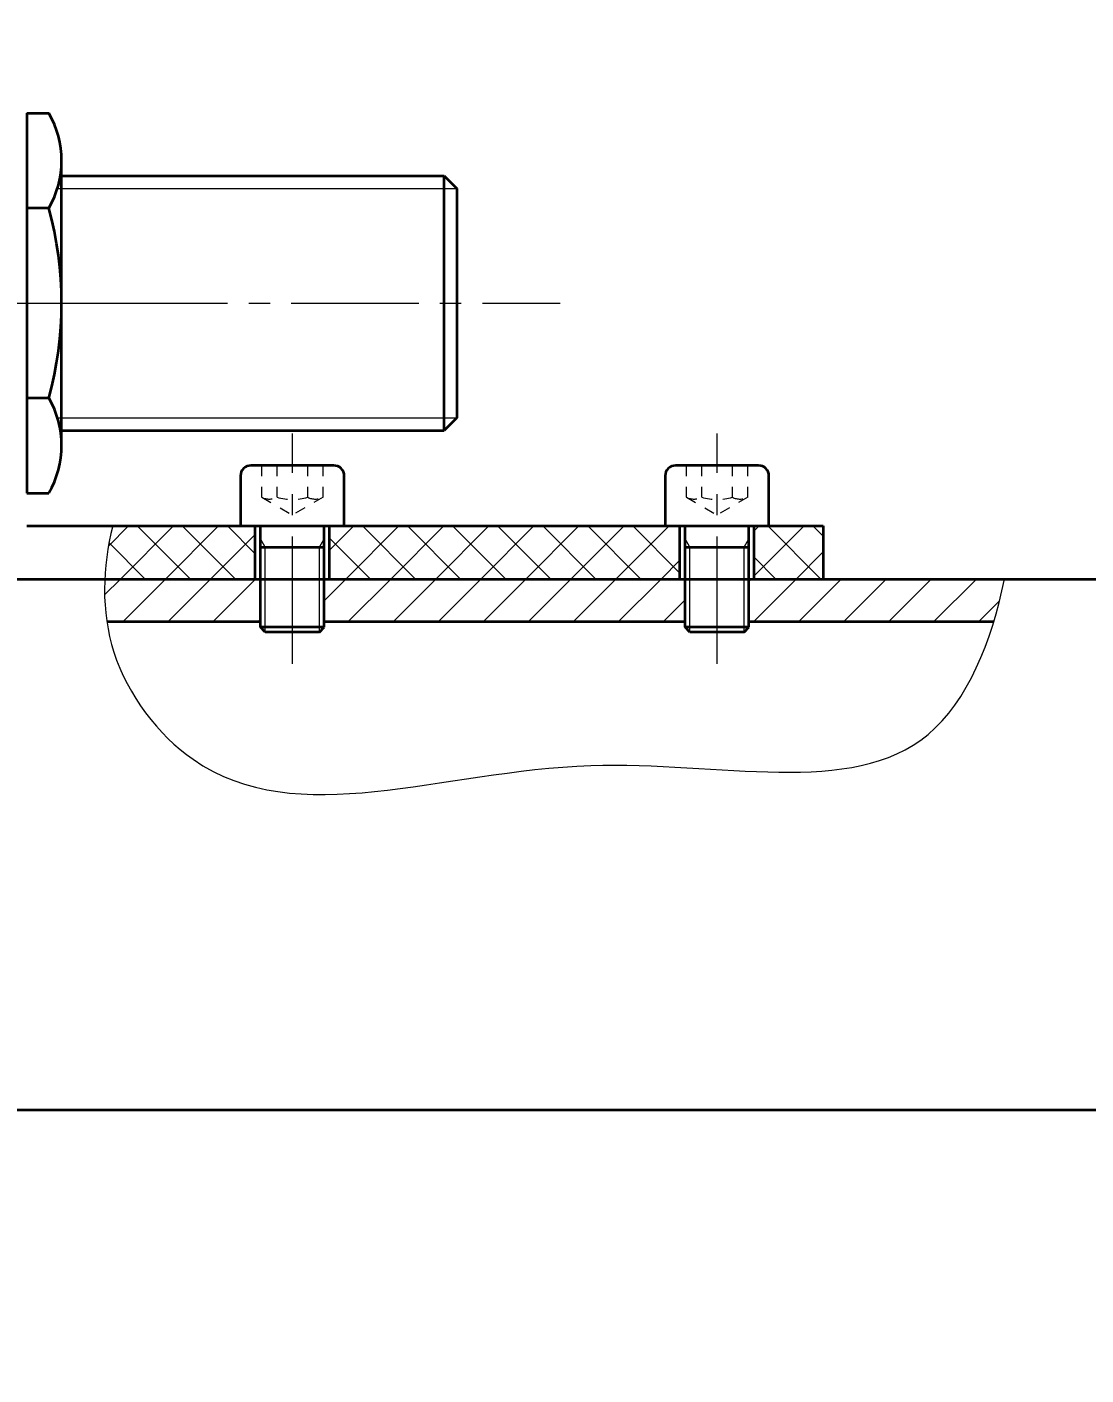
# Model space of a CAD drawing. Header units: millimetres. Extents: x -17820 to 17820, y -12600 to 12600.
# Drawn here: x -2071.9 to -1972.1, y 5782.9 to 5909.9 of the extents above; entities that cross this region are included whole.
import ezdxf

# ---------------------------------------------------------------- set-up
doc = ezdxf.new("R2010")
doc.units = ezdxf.units.MM
doc.linetypes.add('点画线', pattern=[18, 12, -2, 2, -2])
doc.linetypes.add('虚线', pattern=[2, 1, -1])
doc.layers.get('0').update_dxf_attribs({"lineweight": 35})
for name, color, linetype, lineweight in [('EB0_1_1_1_1_1_1_1_1_1_1_1_1_1_1_1_1_1_1_1_1_1', 7, 'Continuous', 35), ('EB0_1_1_1_1_1_1_1_1_1_1_1_1_1_1_1_1_1_1_1_1_1_1_1_1_1_1_1_1_1_1_1_1', 7, 'Continuous', 35), ('中心线层', 1, '点画线', 18), ('剖面线层', 4, 'Continuous', 18), ('尺寸线层', 3, 'Continuous', 18), ('细实线层', 2, 'Continuous', 18), ('虚线层', 6, '虚线', 18)]:
    doc.layers.add(name, color=color, linetype=linetype, lineweight=lineweight)
doc.styles.add('机械', font='isocp', dxfattribs={"width": 0.667, "bigfont": 'gbcbig.shx'})
doc.dimstyles.new('标准', dxfattribs={"dimscale": 60, "dimtxt": 4, "dimasz": 3, "dimexe": 1, "dimexo": 0, "dimgap": 0.76128, "dimtad": 1, "dimdec": 1, "dimdsep": 46, "dimtxsty": '机械', "dimblk": '_CAXARROW', "dimcen": 0, "dimdle": 4, "dimclrt": 2, "dimaunit": 1, "dimazin": 2, "dimtfac": 0.707107, "dimtdec": 3, "dimtmove": 0, "dimatfit": 3, "dimfxl": 0, "dimfrac": 2, "dimtolj": 1, "dimlwd": 18, "dimarcsym": 0})
pattern_1 = [(45, (0, 0), (-2.1213203, 2.1213203), [])]
pattern_2 = [(135, (0, 0), (-2.1213203, -2.1213203), [])]

# ---------------------------------------------------------------- blocks, each defined once
blk = doc.blocks.new('*X50')
at = {"layer": 'EB0_1_1_1_1_1_1_1_1_1_1_1_1_1_1_1_1_1_1_1_1_1_1_1_1_1_1_1_1_1_1_1_1'}
for p, q in [((0, 17.9), (2.06, 17.9)), ((0, 17.9), (0, -17.9)), ((3.26, -13.42), (3.26, 13.42)), ((2.06, 8.95), (0, 8.95)), ((2.06, -8.95), (0, -8.95)), ((0, -17.9), (2.06, -17.9))]:
    blk.add_line(p, q, dxfattribs=at)
for centre, radius, start, end in [((-5.69, 13.42), 8.95, 330, 30), ((-30.74, 0), 34, 344.7385, 15.2615), ((-5.69, -13.42), 8.95, 330, 30)]:
    blk.add_arc(centre, radius, start, end, dxfattribs=at)
at = {"layer": '中心线层', "linetype": '点画线', "lineweight": 18}
blk.add_line((-3, 0), (6.26, 0), dxfattribs=at)
blk = doc.blocks.new('*X51')
at = {"layer": 'EB0_1_1_1_1_1_1_1_1_1_1_1_1_1_1_1_1_1_1_1_1_1_1_1_1_1_1_1_1_1_1_1_1'}
for p, q in [((3.91, 5.7), (-3.91, 5.7)), ((-4.89, 4.72), (-4.89, 0)), ((4.89, 0), (4.89, 4.72)), ((-4.89, 0), (4.89, 0)), ((-3, -9.55), (-3, 0)), ((3, -9.55), (3, 0)), ((-3, -2), (3, -2)), ((3, -9.55), (-3, -9.55)), ((-2.55, -10), (-3, -9.55)), ((2.55, -10), (-2.55, -10)), ((2.55, -10), (3, -9.55))]:
    blk.add_line(p, q, dxfattribs=at)
for centre, start, end in [((-3.91, 4.72), 90, 180), ((3.91, 4.72), 0, 90)]:
    blk.add_arc(centre, 0.978, start, end, dxfattribs=at)
at = {"layer": '中心线层'}
blk.add_line((0, -13), (0, 8.7), dxfattribs=at)
at = {"layer": '细实线层'}
for p, q in [((-2.55, -2), (-3, -1.22)), ((2.55, -2), (3, -1.22)), ((-2.55, -10), (-2.55, -2)), ((2.55, -10), (2.55, -2))]:
    blk.add_line(p, q, dxfattribs=at)
at = {"layer": '虚线层'}
for p, q in [((-2.89, 2.7), (-2.89, 5.7)), ((-1.44, 2.7), (-1.44, 5.7)), ((1.44, 2.7), (1.44, 5.7)), ((2.89, 2.7), (2.89, 5.7)), ((-2.89, 2.7), (0, 1.03)), ((2.89, 2.7), (0, 1.03))]:
    blk.add_line(p, q, dxfattribs=at)
for centre, radius, start, end in [((-2.17, 4.14), 1.61, 243.4349, 296.5651), ((0, 8.18), 5.67, 255.2529, 284.7471), ((2.17, 4.14), 1.61, 243.4349, 296.5651)]:
    blk.add_arc(centre, radius, start, end, dxfattribs=at)
blk = doc.blocks.new('*X52')
at = {"layer": 'EB0_1_1_1_1_1_1_1_1_1_1_1_1_1_1_1_1_1_1_1_1_1_1_1_1_1_1_1_1_1_1_1_1'}
for p, q in [((3.91, 5.7), (-3.91, 5.7)), ((-4.89, 4.72), (-4.89, 0)), ((4.89, 0), (4.89, 4.72)), ((-4.89, 0), (4.89, 0)), ((-3, -9.55), (-3, 0)), ((3, -9.55), (3, 0)), ((-3, -2), (3, -2)), ((3, -9.55), (-3, -9.55)), ((-2.55, -10), (-3, -9.55)), ((2.55, -10), (-2.55, -10)), ((2.55, -10), (3, -9.55))]:
    blk.add_line(p, q, dxfattribs=at)
for centre, start, end in [((-3.91, 4.72), 90, 180), ((3.91, 4.72), 0, 90)]:
    blk.add_arc(centre, 0.978, start, end, dxfattribs=at)
at = {"layer": '中心线层'}
blk.add_line((0, -13), (0, 8.7), dxfattribs=at)
at = {"layer": '细实线层'}
for p, q in [((-2.55, -2), (-3, -1.22)), ((2.55, -2), (3, -1.22)), ((-2.55, -10), (-2.55, -2)), ((2.55, -10), (2.55, -2))]:
    blk.add_line(p, q, dxfattribs=at)
at = {"layer": '虚线层'}
for p, q in [((-2.89, 2.7), (-2.89, 5.7)), ((-1.44, 2.7), (-1.44, 5.7)), ((1.44, 2.7), (1.44, 5.7)), ((2.89, 2.7), (2.89, 5.7)), ((-2.89, 2.7), (0, 1.03)), ((2.89, 2.7), (0, 1.03))]:
    blk.add_line(p, q, dxfattribs=at)
for centre, radius, start, end in [((-2.17, 4.14), 1.61, 243.4349, 296.5651), ((0, 8.18), 5.67, 255.2529, 284.7471), ((2.17, 4.14), 1.61, 243.4349, 296.5651)]:
    blk.add_arc(centre, radius, start, end, dxfattribs=at)
blk = doc.blocks.new('*X112')
at = {"layer": 'EB0_1_1_1_1_1_1_1_1_1_1_1_1_1_1_1_1_1_1_1_1_1'}
for p, q in [((0, 17.9), (2.06, 17.9)), ((0, 17.9), (0, -17.9)), ((3.26, -13.42), (3.26, 13.42)), ((2.06, 8.95), (0, 8.95)), ((2.06, -8.95), (0, -8.95)), ((0, -17.9), (2.06, -17.9))]:
    blk.add_line(p, q, dxfattribs=at)
for centre, radius, start, end in [((-5.69, 13.42), 8.95, 330, 30), ((-30.74, 0), 34, 344.7385, 15.2615), ((-5.69, -13.42), 8.95, 330, 30)]:
    blk.add_arc(centre, radius, start, end, dxfattribs=at)
at = {"layer": '中心线层', "linetype": '点画线', "lineweight": 18}
blk.add_line((-3, 0), (6.26, 0), dxfattribs=at)
blk = doc.blocks.new('*X113')
at = {"layer": 'EB0_1_1_1_1_1_1_1_1_1_1_1_1_1_1_1_1_1_1_1_1_1'}
for p, q in [((3.91, 5.7), (-3.91, 5.7)), ((-4.89, 4.72), (-4.89, 0)), ((4.89, 0), (4.89, 4.72)), ((-4.89, 0), (4.89, 0)), ((-3, -9.55), (-3, 0)), ((3, -9.55), (3, 0)), ((-3, -2), (3, -2)), ((3, -9.55), (-3, -9.55)), ((-2.55, -10), (-3, -9.55)), ((2.55, -10), (-2.55, -10)), ((2.55, -10), (3, -9.55))]:
    blk.add_line(p, q, dxfattribs=at)
for centre, start, end in [((-3.91, 4.72), 90, 180), ((3.91, 4.72), 0, 90)]:
    blk.add_arc(centre, 0.978, start, end, dxfattribs=at)
at = {"layer": '中心线层'}
blk.add_line((0, -13), (0, 8.7), dxfattribs=at)
at = {"layer": '细实线层'}
for p, q in [((-2.55, -2), (-3, -1.22)), ((2.55, -2), (3, -1.22)), ((-2.55, -10), (-2.55, -2)), ((2.55, -10), (2.55, -2))]:
    blk.add_line(p, q, dxfattribs=at)
at = {"layer": '虚线层'}
for p, q in [((-2.89, 2.7), (-2.89, 5.7)), ((-1.44, 2.7), (-1.44, 5.7)), ((1.44, 2.7), (1.44, 5.7)), ((2.89, 2.7), (2.89, 5.7)), ((-2.89, 2.7), (0, 1.03)), ((2.89, 2.7), (0, 1.03))]:
    blk.add_line(p, q, dxfattribs=at)
for centre, radius, start, end in [((-2.17, 4.14), 1.61, 243.4349, 296.5651), ((0, 8.18), 5.67, 255.2529, 284.7471), ((2.17, 4.14), 1.61, 243.4349, 296.5651)]:
    blk.add_arc(centre, radius, start, end, dxfattribs=at)
blk = doc.blocks.new('*X114')
at = {"layer": 'EB0_1_1_1_1_1_1_1_1_1_1_1_1_1_1_1_1_1_1_1_1_1'}
for p, q in [((3.91, 5.7), (-3.91, 5.7)), ((-4.89, 4.72), (-4.89, 0)), ((4.89, 0), (4.89, 4.72)), ((-4.89, 0), (4.89, 0)), ((-3, -9.55), (-3, 0)), ((3, -9.55), (3, 0)), ((-3, -2), (3, -2)), ((3, -9.55), (-3, -9.55)), ((-2.55, -10), (-3, -9.55)), ((2.55, -10), (-2.55, -10)), ((2.55, -10), (3, -9.55))]:
    blk.add_line(p, q, dxfattribs=at)
for centre, start, end in [((-3.91, 4.72), 90, 180), ((3.91, 4.72), 0, 90)]:
    blk.add_arc(centre, 0.978, start, end, dxfattribs=at)
at = {"layer": '中心线层'}
blk.add_line((0, -13), (0, 8.7), dxfattribs=at)
at = {"layer": '细实线层'}
for p, q in [((-2.55, -2), (-3, -1.22)), ((2.55, -2), (3, -1.22)), ((-2.55, -10), (-2.55, -2)), ((2.55, -10), (2.55, -2))]:
    blk.add_line(p, q, dxfattribs=at)
at = {"layer": '虚线层'}
for p, q in [((-2.89, 2.7), (-2.89, 5.7)), ((-1.44, 2.7), (-1.44, 5.7)), ((1.44, 2.7), (1.44, 5.7)), ((2.89, 2.7), (2.89, 5.7)), ((-2.89, 2.7), (0, 1.03)), ((2.89, 2.7), (0, 1.03))]:
    blk.add_line(p, q, dxfattribs=at)
for centre, radius, start, end in [((-2.17, 4.14), 1.61, 243.4349, 296.5651), ((0, 8.18), 5.67, 255.2529, 284.7471), ((2.17, 4.14), 1.61, 243.4349, 296.5651)]:
    blk.add_arc(centre, radius, start, end, dxfattribs=at)
blk = doc.blocks.new('*X187')
at = {"layer": '尺寸线层', "linetype": 'Continuous', "lineweight": 18}
for points in [[(-13088.07, 9940.27), (-12908.07, 9962.77), (-12908.07, 9917.77)], [(561.93, 9940.27), (381.93, 9962.77), (381.93, 9917.77)]]:
    blk.add_hatch(color=0, dxfattribs=at).paths.add_polyline_path(points, flags=0)
at = {"layer": '尺寸线层', "color": 0, "linetype": 'Continuous'}
for p, q in [((-13088.07, 6052.92), (-13088.07, 10000.27)), ((561.93, 5097.92), (561.93, 10000.27))]:
    blk.add_line(p, q, dxfattribs=at)
at = {"layer": '尺寸线层', "color": 0, "linetype": 'Continuous', "lineweight": 18}
blk.add_line((-13088.07, 9940.27), (561.93, 9940.27), dxfattribs=at)
at = {"layer": '尺寸线层', "color": 2, "insert": (-6263.07, 10105.95), "char_height": 240, "width": 1088.544, "attachment_point": 5, "line_spacing_factor": 0.939812, "style": '机械'}
blk.add_mtext('\\T1.1;13650', dxfattribs=at)
blk = doc.blocks.new('_CAXARROW')
blk.add_hatch(color=2).paths.add_polyline_path([(0, 0), (-1, 0.125), (-1, -0.125)], flags=0)

msp = doc.modelspace()

# ---------------------------------------------------------------- hatches: boundary and pattern name
at = {"layer": '剖面线层', "linetype": 'Continuous', "lineweight": 18}
h = msp.add_hatch(dxfattribs=at)
h.set_pattern_fill('无图案', color=256, scale=3, angle=45, style=0, pattern_type=0)
h.set_pattern_definition(pattern_1)
edge = h.paths.add_edge_path(flags=0)
edge.add_line((-1996.9, 5857.92), (-2003.4, 5857.92))
edge.add_line((-1996.9, 5862.92), (-1996.9, 5857.92))
edge.add_line((-2003.4, 5862.92), (-1996.9, 5862.92))
edge.add_line((-2003.4, 5857.92), (-2003.4, 5862.92))
edge = h.paths.add_edge_path(flags=0)
edge.add_line((-2010.4, 5857.92), (-2043.4, 5857.92))
edge.add_line((-2010.4, 5862.92), (-2010.4, 5857.92))
edge.add_line((-2043.4, 5862.92), (-2010.4, 5862.92))
edge.add_line((-2043.4, 5857.92), (-2043.4, 5862.92))
edge = h.paths.add_edge_path(flags=0)
edge.add_line((-2050.4, 5857.92), (-2064.57, 5857.92))
edge.add_line((-2050.4, 5862.92), (-2050.4, 5857.92))
edge.add_line((-2063.82, 5862.92), (-2050.4, 5862.92))
edge.add_spline(control_points=[(-2063.82, 5862.92), (-2064.23, 5861.29), (-2064.5, 5859.61), (-2064.57, 5857.92)], knot_values=[0, 0, 0, 0, 5.064141, 5.064141, 5.064141, 5.064141], weights=[1, 1, 1, 1], degree=3, periodic=0)
h = msp.add_hatch(dxfattribs=at)
h.set_pattern_fill('无图案', color=256, scale=3, angle=135, style=0, pattern_type=0)
h.set_pattern_definition(pattern_2)
edge = h.paths.add_edge_path(flags=0)
edge.add_line((-1996.9, 5857.92), (-2003.4, 5857.92))
edge.add_line((-1996.9, 5862.92), (-1996.9, 5857.92))
edge.add_line((-2003.4, 5862.92), (-1996.9, 5862.92))
edge.add_line((-2003.4, 5857.92), (-2003.4, 5862.92))
edge = h.paths.add_edge_path(flags=0)
edge.add_line((-2010.4, 5857.92), (-2043.4, 5857.92))
edge.add_line((-2010.4, 5862.92), (-2010.4, 5857.92))
edge.add_line((-2043.4, 5862.92), (-2010.4, 5862.92))
edge.add_line((-2043.4, 5857.92), (-2043.4, 5862.92))
edge = h.paths.add_edge_path(flags=0)
edge.add_line((-2050.4, 5857.92), (-2064.57, 5857.92))
edge.add_line((-2050.4, 5862.92), (-2050.4, 5857.92))
edge.add_line((-2063.82, 5862.92), (-2050.4, 5862.92))
edge.add_spline(control_points=[(-2063.82, 5862.92), (-2064.23, 5861.29), (-2064.5, 5859.61), (-2064.57, 5857.92)], knot_values=[0, 0, 0, 0, 5.064141, 5.064141, 5.064141, 5.064141], weights=[1, 1, 1, 1], degree=3, periodic=0)
h = msp.add_hatch(dxfattribs=at)
h.set_pattern_fill('无图案', color=256, scale=3, angle=45, style=0, pattern_type=0)
h.set_pattern_definition(pattern_1)
edge = h.paths.add_edge_path(flags=0)
edge.add_line((-1980.84, 5853.92), (-2064.38, 5853.92))
edge.add_spline(control_points=[(-1980.84, 5853.92), (-1980.44, 5855.22), (-1980.11, 5856.56), (-1979.84, 5857.92)], knot_values=[0, 0, 0, 0, 4.120874, 4.120874, 4.120874, 4.120874], weights=[1, 1, 1, 1], degree=3, periodic=0)
edge.add_line((-2006.9, 5857.92), (-1979.84, 5857.92))
edge.add_line((-2046.9, 5857.92), (-2006.9, 5857.92))
edge.add_line((-2064.57, 5857.92), (-2046.9, 5857.92))
edge.add_spline(control_points=[(-2064.57, 5857.92), (-2064.63, 5856.58), (-2064.58, 5855.24), (-2064.38, 5853.92)], knot_values=[0, 0, 0, 0, 4.008626, 4.008626, 4.008626, 4.008626], weights=[1, 1, 1, 1], degree=3, periodic=0)

# ---------------------------------------------------------------- linework, layer by layer
at = {"layer": 'EB0_1_1_1_1_1_1_1_1_1_1_1_1_1_1_1_1_1_1_1_1_1', "color": 7, "linetype": 'Continuous', "lineweight": 35}
for p, q in [((-2032.62, 5895.92), (-2031.42, 5894.72)), ((-2032.62, 5871.92), (-2032.62, 5895.92)), ((-2031.42, 5894.72), (-2031.42, 5873.12)), ((-2031.42, 5873.12), (-2032.62, 5871.92)), ((-1996.9, 5862.92), (-1996.9, 5857.92))]:
    msp.add_line(p, q, dxfattribs=at)
at = {"layer": 'EB0_1_1_1_1_1_1_1_1_1_1_1_1_1_1_1_1_1_1_1_1_1', "linetype": 'Continuous', "lineweight": 35}
msp.add_line((-2186.61, 5807.92), (-1318.07, 5807.92), dxfattribs=at)
at = {"layer": 'EB0_1_1_1_1_1_1_1_1_1_1_1_1_1_1_1_1_1_1_1_1_1_1_1_1_1_1_1_1_1_1_1_1', "color": 7, "linetype": 'Continuous', "lineweight": 35}
for p, q in [((-2032.62, 5895.92), (-2031.42, 5894.72)), ((-2032.62, 5871.92), (-2032.62, 5895.92)), ((-2031.42, 5894.72), (-2031.42, 5873.12)), ((-2031.42, 5873.12), (-2032.62, 5871.92)), ((-2071.9, 5862.92), (-1996.9, 5862.92)), ((-1996.9, 5862.92), (-1996.9, 5857.92)), ((-2076.9, 5857.92), (-1996.9, 5857.92)), ((-2064.38, 5853.92), (-1980.84, 5853.92))]:
    msp.add_line(p, q, dxfattribs=at)
at = {"layer": 'EB0_1_1_1_1_1_1_1_1_1_1_1_1_1_1_1_1_1_1_1_1_1_1_1_1_1_1_1_1_1_1_1_1', "linetype": 'Continuous', "lineweight": 35}
for p, q in [((-2050.4, 5857.92), (-2050.4, 5862.92)), ((-2050.4, 5857.92), (-2050.4, 5862.92)), ((-2043.4, 5857.92), (-2043.4, 5862.92)), ((-2043.4, 5857.92), (-2043.4, 5862.92)), ((-2010.4, 5857.92), (-2010.4, 5862.92)), ((-2003.4, 5857.92), (-2003.4, 5862.92)), ((-2186.61, 5807.92), (-1318.07, 5807.92))]:
    msp.add_line(p, q, dxfattribs=at)
at = {"layer": '中心线层', "color": 1, "linetype": '点画线', "lineweight": 18}
for p, q in [((-2119, 5883.92), (-2021.69, 5883.92)), ((-2087.81, 5883.92), (-2060.46, 5883.92)), ((-2046.9, 5853.98), (-2046.9, 5866.48)), ((-2046.9, 5853.98), (-2046.9, 5866.48)), ((-2046.9, 5853.98), (-2046.9, 5866.48)), ((-2046.9, 5853.98), (-2046.9, 5866.48)), ((-2046.9, 5853.98), (-2046.9, 5866.48)), ((-2006.9, 5853.98), (-2006.9, 5866.48)), ((-2006.9, 5853.98), (-2006.9, 5866.48))]:
    msp.add_line(p, q, dxfattribs=at)
at = {"layer": '细实线层', "linetype": 'Continuous', "lineweight": 18}
msp.add_open_spline([(-2063.82, 5862.92), (-2064.79, 5859.06), (-2065.11, 5850.45), (-2050.98, 5832.14), (-2021.45, 5844.81), (-1987.71, 5835.5), (-1981.03, 5852.01), (-1979.84, 5857.92)], degree=3, knots=[0, 0, 0, 0, 9945.719212, 20517.026897, 52048.307281, 78886.140593, 92782.402928, 92782.402928, 92782.402928, 92782.402928], dxfattribs=at)

# ---------------------------------------------------------------- next in the draw order: wipeouts: each hides what was drawn before it
at = {"color": 7, "linetype": 'Continuous', "lineweight": 35}
msp.add_wipeout([(-2068.64, 5883.92), (-2068.64, 5870.5), (-2069.84, 5866.02), (-2069.76, 5866.16), (-2069.69, 5866.3), (-2069.61, 5866.43), (-2069.54, 5866.57), (-2069.48, 5866.71), (-2069.41, 5866.86), (-2069.35, 5867), (-2069.29, 5867.14), (-2069.23, 5867.29), (-2069.18, 5867.44), (-2069.13, 5867.58), (-2069.08, 5867.73), (-2069.03, 5867.88), (-2068.99, 5868.03), (-2068.94, 5868.18), (-2068.91, 5868.33), (-2068.87, 5868.48), (-2068.83, 5868.64), (-2068.8, 5868.79), (-2068.78, 5868.94), (-2068.75, 5869.1), (-2068.73, 5869.25), (-2068.71, 5869.41), (-2068.69, 5869.56), (-2068.67, 5869.72), (-2068.66, 5869.87), (-2068.65, 5870.03), (-2068.64, 5870.18), (-2068.64, 5870.34), (-2068.64, 5870.5), (-2069.84, 5866.02), (-2071.9, 5866.02), (-2071.9, 5866.02), (-2071.9, 5874.97), (-2071.9, 5874.97), (-2071.9, 5883.92), (-2071.9, 5883.92), (-2071.9, 5892.87), (-2071.9, 5892.87), (-2071.9, 5901.82), (-2071.9, 5901.82), (-2069.84, 5901.82), (-2068.64, 5897.34), (-2068.64, 5897.5), (-2068.64, 5897.66), (-2068.65, 5897.81), (-2068.66, 5897.97), (-2068.67, 5898.12), (-2068.69, 5898.28), (-2068.71, 5898.43), (-2068.73, 5898.59), (-2068.75, 5898.74), (-2068.78, 5898.9), (-2068.8, 5899.05), (-2068.83, 5899.2), (-2068.87, 5899.36), (-2068.91, 5899.51), (-2068.94, 5899.66), (-2068.99, 5899.81), (-2069.03, 5899.96), (-2069.08, 5900.11), (-2069.13, 5900.26), (-2069.18, 5900.4), (-2069.23, 5900.55), (-2069.29, 5900.7), (-2069.35, 5900.84), (-2069.41, 5900.98), (-2069.48, 5901.13), (-2069.54, 5901.27), (-2069.61, 5901.41), (-2069.69, 5901.54), (-2069.76, 5901.68), (-2069.84, 5901.82), (-2068.64, 5897.34)], dxfattribs=at).dxf.layer = 'EB0_1_1_1_1_1_1_1_1_1_1_1_1_1_1_1_1_1_1_1_1_1_1_1_1_1_1_1_1_1_1_1_1'
at = {"linetype": 'Continuous', "lineweight": 35}
for points in [[(-2046.9, 5852.92), (-2049.45, 5852.92), (-2049.45, 5852.92), (-2049.9, 5853.37), (-2049.9, 5853.37), (-2049.9, 5860.92), (-2049.9, 5860.92), (-2049.9, 5861.7), (-2049.9, 5861.7), (-2049.9, 5862.92), (-2049.9, 5862.92), (-2051.79, 5862.92), (-2051.79, 5862.92), (-2051.79, 5867.64), (-2050.81, 5868.62), (-2050.86, 5868.62), (-2050.91, 5868.61), (-2050.96, 5868.61), (-2051.01, 5868.6), (-2051.06, 5868.59), (-2051.11, 5868.57), (-2051.16, 5868.55), (-2051.21, 5868.54), (-2051.26, 5868.51), (-2051.3, 5868.49), (-2051.34, 5868.46), (-2051.39, 5868.43), (-2051.43, 5868.4), (-2051.47, 5868.37), (-2051.5, 5868.33), (-2051.54, 5868.3), (-2051.57, 5868.26), (-2051.6, 5868.22), (-2051.63, 5868.17), (-2051.66, 5868.13), (-2051.68, 5868.09), (-2051.7, 5868.04), (-2051.72, 5867.99), (-2051.74, 5867.94), (-2051.76, 5867.89), (-2051.77, 5867.85), (-2051.78, 5867.79), (-2051.78, 5867.74), (-2051.79, 5867.69), (-2051.79, 5867.64), (-2050.81, 5868.62), (-2049.79, 5868.62), (-2049.79, 5868.62), (-2048.34, 5868.62), (-2048.34, 5868.62), (-2046.9, 5868.62), (-2046.9, 5868.62), (-2045.46, 5868.62), (-2045.46, 5868.62), (-2044.01, 5868.62), (-2044.01, 5868.62), (-2042.99, 5868.62), (-2042.01, 5867.64), (-2042.01, 5867.69), (-2042.01, 5867.74), (-2042.02, 5867.79), (-2042.03, 5867.85), (-2042.04, 5867.89), (-2042.06, 5867.94), (-2042.07, 5867.99), (-2042.09, 5868.04), (-2042.12, 5868.09), (-2042.14, 5868.13), (-2042.17, 5868.17), (-2042.2, 5868.22), (-2042.23, 5868.26), (-2042.26, 5868.3), (-2042.3, 5868.33), (-2042.33, 5868.37), (-2042.37, 5868.4), (-2042.41, 5868.43), (-2042.45, 5868.46), (-2042.5, 5868.49), (-2042.54, 5868.51), (-2042.59, 5868.54), (-2042.64, 5868.55), (-2042.69, 5868.57), (-2042.73, 5868.59), (-2042.78, 5868.6), (-2042.83, 5868.61), (-2042.89, 5868.61), (-2042.94, 5868.62), (-2042.99, 5868.62), (-2042.01, 5867.64), (-2042.01, 5862.92), (-2042.01, 5862.92), (-2043.9, 5862.92), (-2043.9, 5862.92), (-2043.9, 5861.7), (-2043.9, 5861.7), (-2043.9, 5860.92), (-2043.9, 5860.92), (-2043.9, 5853.37), (-2043.9, 5853.37), (-2044.35, 5852.92), (-2044.35, 5852.92)], [(-2006.9, 5852.92), (-2009.45, 5852.92), (-2009.45, 5852.92), (-2009.9, 5853.37), (-2009.9, 5853.37), (-2009.9, 5860.92), (-2009.9, 5860.92), (-2009.9, 5861.7), (-2009.9, 5861.7), (-2009.9, 5862.92), (-2009.9, 5862.92), (-2011.79, 5862.92), (-2011.79, 5862.92), (-2011.79, 5867.64), (-2010.81, 5868.62), (-2010.86, 5868.62), (-2010.91, 5868.61), (-2010.96, 5868.61), (-2011.01, 5868.6), (-2011.06, 5868.59), (-2011.11, 5868.57), (-2011.16, 5868.55), (-2011.21, 5868.54), (-2011.26, 5868.51), (-2011.3, 5868.49), (-2011.34, 5868.46), (-2011.39, 5868.43), (-2011.43, 5868.4), (-2011.47, 5868.37), (-2011.5, 5868.33), (-2011.54, 5868.3), (-2011.57, 5868.26), (-2011.6, 5868.22), (-2011.63, 5868.17), (-2011.66, 5868.13), (-2011.68, 5868.09), (-2011.7, 5868.04), (-2011.72, 5867.99), (-2011.74, 5867.94), (-2011.76, 5867.89), (-2011.77, 5867.85), (-2011.78, 5867.79), (-2011.78, 5867.74), (-2011.79, 5867.69), (-2011.79, 5867.64), (-2010.81, 5868.62), (-2009.79, 5868.62), (-2009.79, 5868.62), (-2008.34, 5868.62), (-2008.34, 5868.62), (-2006.9, 5868.62), (-2006.9, 5868.62), (-2005.46, 5868.62), (-2005.46, 5868.62), (-2004.01, 5868.62), (-2004.01, 5868.62), (-2002.99, 5868.62), (-2002.01, 5867.64), (-2002.01, 5867.69), (-2002.01, 5867.74), (-2002.02, 5867.79), (-2002.03, 5867.85), (-2002.04, 5867.89), (-2002.06, 5867.94), (-2002.07, 5867.99), (-2002.09, 5868.04), (-2002.12, 5868.09), (-2002.14, 5868.13), (-2002.17, 5868.17), (-2002.2, 5868.22), (-2002.23, 5868.26), (-2002.26, 5868.3), (-2002.3, 5868.33), (-2002.33, 5868.37), (-2002.37, 5868.4), (-2002.41, 5868.43), (-2002.45, 5868.46), (-2002.5, 5868.49), (-2002.54, 5868.51), (-2002.59, 5868.54), (-2002.64, 5868.55), (-2002.69, 5868.57), (-2002.73, 5868.59), (-2002.78, 5868.6), (-2002.83, 5868.61), (-2002.89, 5868.61), (-2002.94, 5868.62), (-2002.99, 5868.62), (-2002.01, 5867.64), (-2002.01, 5862.92), (-2002.01, 5862.92), (-2003.9, 5862.92), (-2003.9, 5862.92), (-2003.9, 5861.7), (-2003.9, 5861.7), (-2003.9, 5860.92), (-2003.9, 5860.92), (-2003.9, 5853.37), (-2003.9, 5853.37), (-2004.35, 5852.92), (-2004.35, 5852.92)]]:
    msp.add_wipeout(points, dxfattribs=at).dxf.layer = 'EB0_1_1_1_1_1_1_1_1_1_1_1_1_1_1_1_1_1_1_1_1_1_1_1_1_1_1_1_1_1_1_1_1'

# ---------------------------------------------------------------- next in the draw order: hatches: boundary and pattern name
at = {"layer": '剖面线层', "linetype": 'Continuous', "lineweight": 18}
h = msp.add_hatch(dxfattribs=at)
h.set_pattern_fill('无图案', color=256, scale=3, angle=45, style=0, pattern_type=0)
h.set_pattern_definition(pattern_1)
edge = h.paths.add_edge_path(flags=0)
edge.add_line((-1996.9, 5857.92), (-2003.4, 5857.92))
edge.add_line((-1996.9, 5862.92), (-1996.9, 5857.92))
edge.add_line((-2003.4, 5862.92), (-1996.9, 5862.92))
edge.add_line((-2003.4, 5857.92), (-2003.4, 5862.92))
edge = h.paths.add_edge_path(flags=0)
edge.add_line((-2010.4, 5857.92), (-2043.4, 5857.92))
edge.add_line((-2010.4, 5862.92), (-2010.4, 5857.92))
edge.add_line((-2043.4, 5862.92), (-2010.4, 5862.92))
edge.add_line((-2043.4, 5857.92), (-2043.4, 5862.92))
edge = h.paths.add_edge_path(flags=0)
edge.add_line((-2050.4, 5857.92), (-2064.57, 5857.92))
edge.add_line((-2050.4, 5862.92), (-2050.4, 5857.92))
edge.add_line((-2063.82, 5862.92), (-2050.4, 5862.92))
edge.add_spline(control_points=[(-2063.82, 5862.92), (-2064.23, 5861.29), (-2064.5, 5859.61), (-2064.57, 5857.92)], knot_values=[0, 0, 0, 0, 5.064141, 5.064141, 5.064141, 5.064141], weights=[1, 1, 1, 1], degree=3, periodic=0)
h = msp.add_hatch(dxfattribs=at)
h.set_pattern_fill('无图案', color=256, scale=3, angle=135, style=0, pattern_type=0)
h.set_pattern_definition(pattern_2)
edge = h.paths.add_edge_path(flags=0)
edge.add_line((-1996.9, 5857.92), (-2003.4, 5857.92))
edge.add_line((-1996.9, 5862.92), (-1996.9, 5857.92))
edge.add_line((-2003.4, 5862.92), (-1996.9, 5862.92))
edge.add_line((-2003.4, 5857.92), (-2003.4, 5862.92))
edge = h.paths.add_edge_path(flags=0)
edge.add_line((-2010.4, 5857.92), (-2043.4, 5857.92))
edge.add_line((-2010.4, 5862.92), (-2010.4, 5857.92))
edge.add_line((-2043.4, 5862.92), (-2010.4, 5862.92))
edge.add_line((-2043.4, 5857.92), (-2043.4, 5862.92))
edge = h.paths.add_edge_path(flags=0)
edge.add_line((-2050.4, 5857.92), (-2064.57, 5857.92))
edge.add_line((-2050.4, 5862.92), (-2050.4, 5857.92))
edge.add_line((-2063.82, 5862.92), (-2050.4, 5862.92))
edge.add_spline(control_points=[(-2063.82, 5862.92), (-2064.23, 5861.29), (-2064.5, 5859.61), (-2064.57, 5857.92)], knot_values=[0, 0, 0, 0, 5.064141, 5.064141, 5.064141, 5.064141], weights=[1, 1, 1, 1], degree=3, periodic=0)
h = msp.add_hatch(dxfattribs=at)
h.set_pattern_fill('无图案', color=256, scale=3, angle=45, style=0, pattern_type=0)
h.set_pattern_definition(pattern_1)
edge = h.paths.add_edge_path(flags=0)
edge.add_line((-1980.84, 5853.92), (-2064.38, 5853.92))
edge.add_spline(control_points=[(-1980.84, 5853.92), (-1980.44, 5855.22), (-1980.11, 5856.56), (-1979.84, 5857.92)], knot_values=[0, 0, 0, 0, 4.120874, 4.120874, 4.120874, 4.120874], weights=[1, 1, 1, 1], degree=3, periodic=0)
edge.add_line((-2006.9, 5857.92), (-1979.84, 5857.92))
edge.add_line((-2046.9, 5857.92), (-2006.9, 5857.92))
edge.add_line((-2064.57, 5857.92), (-2046.9, 5857.92))
edge.add_spline(control_points=[(-2064.57, 5857.92), (-2064.63, 5856.58), (-2064.58, 5855.24), (-2064.38, 5853.92)], knot_values=[0, 0, 0, 0, 4.008626, 4.008626, 4.008626, 4.008626], weights=[1, 1, 1, 1], degree=3, periodic=0)

# ---------------------------------------------------------------- next in the draw order: linework, layer by layer
at = {"layer": 'EB0_1_1_1_1_1_1_1_1_1_1_1_1_1_1_1_1_1_1_1_1_1', "color": 7, "linetype": 'Continuous', "lineweight": 35}
for p, q in [((-2071.9, 5862.92), (-1996.9, 5862.92)), ((-2076.9, 5857.92), (-1996.9, 5857.92)), ((-2064.38, 5853.92), (-1980.84, 5853.92))]:
    msp.add_line(p, q, dxfattribs=at)
at = {"layer": 'EB0_1_1_1_1_1_1_1_1_1_1_1_1_1_1_1_1_1_1_1_1_1', "linetype": 'Continuous', "lineweight": 35}
for p, q in [((-2050.4, 5857.92), (-2050.4, 5862.92)), ((-2050.4, 5857.92), (-2050.4, 5862.92)), ((-2043.4, 5857.92), (-2043.4, 5862.92)), ((-2043.4, 5857.92), (-2043.4, 5862.92)), ((-2010.4, 5857.92), (-2010.4, 5862.92)), ((-2003.4, 5857.92), (-2003.4, 5862.92))]:
    msp.add_line(p, q, dxfattribs=at)
at = {"layer": 'EB0_1_1_1_1_1_1_1_1_1_1_1_1_1_1_1_1_1_1_1_1_1_1_1_1_1_1_1_1_1_1_1_1', "color": 7, "linetype": 'Continuous', "lineweight": 35}
for p, q in [((-2068.75, 5895.92), (-2032.62, 5895.92)), ((-2068.75, 5871.92), (-2032.62, 5871.92))]:
    msp.add_line(p, q, dxfattribs=at)
at = {"layer": '中心线层', "color": 1, "linetype": '点画线', "lineweight": 18}
for p, q in [((-2119, 5883.92), (-2021.69, 5883.92)), ((-2087.81, 5883.92), (-2060.46, 5883.92)), ((-2046.9, 5853.98), (-2046.9, 5866.48)), ((-2046.9, 5853.98), (-2046.9, 5866.48)), ((-2046.9, 5853.98), (-2046.9, 5866.48)), ((-2046.9, 5853.98), (-2046.9, 5866.48)), ((-2046.9, 5853.98), (-2046.9, 5866.48)), ((-2006.9, 5853.98), (-2006.9, 5866.48)), ((-2006.9, 5853.98), (-2006.9, 5866.48))]:
    msp.add_line(p, q, dxfattribs=at)
at = {"layer": '细实线层', "color": 7, "linetype": 'Continuous', "lineweight": 18}
for p, q in [((-2069.03, 5894.72), (-2031.42, 5894.72)), ((-2069.03, 5873.12), (-2031.42, 5873.12))]:
    msp.add_line(p, q, dxfattribs=at)
at = {"layer": '细实线层', "linetype": 'Continuous', "lineweight": 18}
msp.add_open_spline([(-2063.82, 5862.92), (-2064.79, 5859.06), (-2065.11, 5850.45), (-2050.98, 5832.14), (-2021.45, 5844.81), (-1987.71, 5835.5), (-1981.03, 5852.01), (-1979.84, 5857.92)], degree=3, knots=[0, 0, 0, 0, 9945.719212, 20517.026897, 52048.307281, 78886.140593, 92782.402928, 92782.402928, 92782.402928, 92782.402928], dxfattribs=at)

# ---------------------------------------------------------------- next in the draw order: block references
at = {"layer": 'EB0_1_1_1_1_1_1_1_1_1_1_1_1_1_1_1_1_1_1_1_1_1_1_1_1_1_1_1_1_1_1_1_1', "color": 7, "linetype": 'Continuous', "lineweight": 35}
msp.add_blockref('*X50', (-2071.9, 5883.92), dxfattribs=at)
at = {"layer": 'EB0_1_1_1_1_1_1_1_1_1_1_1_1_1_1_1_1_1_1_1_1_1_1_1_1_1_1_1_1_1_1_1_1', "linetype": 'Continuous', "lineweight": 35}
for name, p in [('*X51', (-2046.9, 5862.92)), ('*X52', (-2006.9, 5862.92))]:
    msp.add_blockref(name, p, dxfattribs=at)

# ---------------------------------------------------------------- next in the draw order: wipeouts: each hides what was drawn before it
at = {"color": 7, "linetype": 'Continuous', "lineweight": 35}
msp.add_wipeout([(-2068.64, 5883.92), (-2068.64, 5870.5), (-2069.84, 5866.02), (-2069.76, 5866.16), (-2069.69, 5866.3), (-2069.61, 5866.43), (-2069.54, 5866.57), (-2069.48, 5866.71), (-2069.41, 5866.86), (-2069.35, 5867), (-2069.29, 5867.14), (-2069.23, 5867.29), (-2069.18, 5867.44), (-2069.13, 5867.58), (-2069.08, 5867.73), (-2069.03, 5867.88), (-2068.99, 5868.03), (-2068.94, 5868.18), (-2068.91, 5868.33), (-2068.87, 5868.48), (-2068.83, 5868.64), (-2068.8, 5868.79), (-2068.78, 5868.94), (-2068.75, 5869.1), (-2068.73, 5869.25), (-2068.71, 5869.41), (-2068.69, 5869.56), (-2068.67, 5869.72), (-2068.66, 5869.87), (-2068.65, 5870.03), (-2068.64, 5870.18), (-2068.64, 5870.34), (-2068.64, 5870.5), (-2069.84, 5866.02), (-2071.9, 5866.02), (-2071.9, 5866.02), (-2071.9, 5874.97), (-2071.9, 5874.97), (-2071.9, 5883.92), (-2071.9, 5883.92), (-2071.9, 5892.87), (-2071.9, 5892.87), (-2071.9, 5901.82), (-2071.9, 5901.82), (-2069.84, 5901.82), (-2068.64, 5897.34), (-2068.64, 5897.5), (-2068.64, 5897.66), (-2068.65, 5897.81), (-2068.66, 5897.97), (-2068.67, 5898.12), (-2068.69, 5898.28), (-2068.71, 5898.43), (-2068.73, 5898.59), (-2068.75, 5898.74), (-2068.78, 5898.9), (-2068.8, 5899.05), (-2068.83, 5899.2), (-2068.87, 5899.36), (-2068.91, 5899.51), (-2068.94, 5899.66), (-2068.99, 5899.81), (-2069.03, 5899.96), (-2069.08, 5900.11), (-2069.13, 5900.26), (-2069.18, 5900.4), (-2069.23, 5900.55), (-2069.29, 5900.7), (-2069.35, 5900.84), (-2069.41, 5900.98), (-2069.48, 5901.13), (-2069.54, 5901.27), (-2069.61, 5901.41), (-2069.69, 5901.54), (-2069.76, 5901.68), (-2069.84, 5901.82), (-2068.64, 5897.34)], dxfattribs=at).dxf.layer = 'EB0_1_1_1_1_1_1_1_1_1_1_1_1_1_1_1_1_1_1_1_1_1'
at = {"linetype": 'Continuous', "lineweight": 35}
for points in [[(-2046.9, 5852.92), (-2049.45, 5852.92), (-2049.45, 5852.92), (-2049.9, 5853.37), (-2049.9, 5853.37), (-2049.9, 5860.92), (-2049.9, 5860.92), (-2049.9, 5861.7), (-2049.9, 5861.7), (-2049.9, 5862.92), (-2049.9, 5862.92), (-2051.79, 5862.92), (-2051.79, 5862.92), (-2051.79, 5867.64), (-2050.81, 5868.62), (-2050.86, 5868.62), (-2050.91, 5868.61), (-2050.96, 5868.61), (-2051.01, 5868.6), (-2051.06, 5868.59), (-2051.11, 5868.57), (-2051.16, 5868.55), (-2051.21, 5868.54), (-2051.26, 5868.51), (-2051.3, 5868.49), (-2051.34, 5868.46), (-2051.39, 5868.43), (-2051.43, 5868.4), (-2051.47, 5868.37), (-2051.5, 5868.33), (-2051.54, 5868.3), (-2051.57, 5868.26), (-2051.6, 5868.22), (-2051.63, 5868.17), (-2051.66, 5868.13), (-2051.68, 5868.09), (-2051.7, 5868.04), (-2051.72, 5867.99), (-2051.74, 5867.94), (-2051.76, 5867.89), (-2051.77, 5867.85), (-2051.78, 5867.79), (-2051.78, 5867.74), (-2051.79, 5867.69), (-2051.79, 5867.64), (-2050.81, 5868.62), (-2049.79, 5868.62), (-2049.79, 5868.62), (-2048.34, 5868.62), (-2048.34, 5868.62), (-2046.9, 5868.62), (-2046.9, 5868.62), (-2045.46, 5868.62), (-2045.46, 5868.62), (-2044.01, 5868.62), (-2044.01, 5868.62), (-2042.99, 5868.62), (-2042.01, 5867.64), (-2042.01, 5867.69), (-2042.01, 5867.74), (-2042.02, 5867.79), (-2042.03, 5867.85), (-2042.04, 5867.89), (-2042.06, 5867.94), (-2042.07, 5867.99), (-2042.09, 5868.04), (-2042.12, 5868.09), (-2042.14, 5868.13), (-2042.17, 5868.17), (-2042.2, 5868.22), (-2042.23, 5868.26), (-2042.26, 5868.3), (-2042.3, 5868.33), (-2042.33, 5868.37), (-2042.37, 5868.4), (-2042.41, 5868.43), (-2042.45, 5868.46), (-2042.5, 5868.49), (-2042.54, 5868.51), (-2042.59, 5868.54), (-2042.64, 5868.55), (-2042.69, 5868.57), (-2042.73, 5868.59), (-2042.78, 5868.6), (-2042.83, 5868.61), (-2042.89, 5868.61), (-2042.94, 5868.62), (-2042.99, 5868.62), (-2042.01, 5867.64), (-2042.01, 5862.92), (-2042.01, 5862.92), (-2043.9, 5862.92), (-2043.9, 5862.92), (-2043.9, 5861.7), (-2043.9, 5861.7), (-2043.9, 5860.92), (-2043.9, 5860.92), (-2043.9, 5853.37), (-2043.9, 5853.37), (-2044.35, 5852.92), (-2044.35, 5852.92)], [(-2006.9, 5852.92), (-2009.45, 5852.92), (-2009.45, 5852.92), (-2009.9, 5853.37), (-2009.9, 5853.37), (-2009.9, 5860.92), (-2009.9, 5860.92), (-2009.9, 5861.7), (-2009.9, 5861.7), (-2009.9, 5862.92), (-2009.9, 5862.92), (-2011.79, 5862.92), (-2011.79, 5862.92), (-2011.79, 5867.64), (-2010.81, 5868.62), (-2010.86, 5868.62), (-2010.91, 5868.61), (-2010.96, 5868.61), (-2011.01, 5868.6), (-2011.06, 5868.59), (-2011.11, 5868.57), (-2011.16, 5868.55), (-2011.21, 5868.54), (-2011.26, 5868.51), (-2011.3, 5868.49), (-2011.34, 5868.46), (-2011.39, 5868.43), (-2011.43, 5868.4), (-2011.47, 5868.37), (-2011.5, 5868.33), (-2011.54, 5868.3), (-2011.57, 5868.26), (-2011.6, 5868.22), (-2011.63, 5868.17), (-2011.66, 5868.13), (-2011.68, 5868.09), (-2011.7, 5868.04), (-2011.72, 5867.99), (-2011.74, 5867.94), (-2011.76, 5867.89), (-2011.77, 5867.85), (-2011.78, 5867.79), (-2011.78, 5867.74), (-2011.79, 5867.69), (-2011.79, 5867.64), (-2010.81, 5868.62), (-2009.79, 5868.62), (-2009.79, 5868.62), (-2008.34, 5868.62), (-2008.34, 5868.62), (-2006.9, 5868.62), (-2006.9, 5868.62), (-2005.46, 5868.62), (-2005.46, 5868.62), (-2004.01, 5868.62), (-2004.01, 5868.62), (-2002.99, 5868.62), (-2002.01, 5867.64), (-2002.01, 5867.69), (-2002.01, 5867.74), (-2002.02, 5867.79), (-2002.03, 5867.85), (-2002.04, 5867.89), (-2002.06, 5867.94), (-2002.07, 5867.99), (-2002.09, 5868.04), (-2002.12, 5868.09), (-2002.14, 5868.13), (-2002.17, 5868.17), (-2002.2, 5868.22), (-2002.23, 5868.26), (-2002.26, 5868.3), (-2002.3, 5868.33), (-2002.33, 5868.37), (-2002.37, 5868.4), (-2002.41, 5868.43), (-2002.45, 5868.46), (-2002.5, 5868.49), (-2002.54, 5868.51), (-2002.59, 5868.54), (-2002.64, 5868.55), (-2002.69, 5868.57), (-2002.73, 5868.59), (-2002.78, 5868.6), (-2002.83, 5868.61), (-2002.89, 5868.61), (-2002.94, 5868.62), (-2002.99, 5868.62), (-2002.01, 5867.64), (-2002.01, 5862.92), (-2002.01, 5862.92), (-2003.9, 5862.92), (-2003.9, 5862.92), (-2003.9, 5861.7), (-2003.9, 5861.7), (-2003.9, 5860.92), (-2003.9, 5860.92), (-2003.9, 5853.37), (-2003.9, 5853.37), (-2004.35, 5852.92), (-2004.35, 5852.92)]]:
    msp.add_wipeout(points, dxfattribs=at).dxf.layer = 'EB0_1_1_1_1_1_1_1_1_1_1_1_1_1_1_1_1_1_1_1_1_1'

# ---------------------------------------------------------------- next in the draw order: linework, layer by layer
at = {"layer": 'EB0_1_1_1_1_1_1_1_1_1_1_1_1_1_1_1_1_1_1_1_1_1', "color": 7, "linetype": 'Continuous', "lineweight": 35}
for p, q in [((-2068.75, 5895.92), (-2032.62, 5895.92)), ((-2068.75, 5871.92), (-2032.62, 5871.92))]:
    msp.add_line(p, q, dxfattribs=at)
at = {"layer": 'EB0_1_1_1_1_1_1_1_1_1_1_1_1_1_1_1_1_1_1_1_1_1'}
msp.add_line((-2194.31, 5857.92), (-1318.07, 5857.92), dxfattribs=at)
at = {"layer": 'EB0_1_1_1_1_1_1_1_1_1_1_1_1_1_1_1_1_1_1_1_1_1_1_1_1_1_1_1_1_1_1_1_1'}
msp.add_line((-2194.31, 5857.92), (-1318.07, 5857.92), dxfattribs=at)
at = {"layer": '细实线层', "color": 7, "linetype": 'Continuous', "lineweight": 18}
for p, q in [((-2069.03, 5894.72), (-2031.42, 5894.72)), ((-2069.03, 5873.12), (-2031.42, 5873.12))]:
    msp.add_line(p, q, dxfattribs=at)

# ---------------------------------------------------------------- next in the draw order: block references
at = {"layer": 'EB0_1_1_1_1_1_1_1_1_1_1_1_1_1_1_1_1_1_1_1_1_1', "color": 7, "linetype": 'Continuous', "lineweight": 35}
msp.add_blockref('*X112', (-2071.9, 5883.92), dxfattribs=at)
at = {"layer": 'EB0_1_1_1_1_1_1_1_1_1_1_1_1_1_1_1_1_1_1_1_1_1', "linetype": 'Continuous', "lineweight": 35}
for name, p in [('*X113', (-2046.9, 5862.92)), ('*X114', (-2006.9, 5862.92))]:
    msp.add_blockref(name, p, dxfattribs=at)

# ---------------------------------------------------------------- next in the draw order: dimensions: what is measured, and where the dimension line sits
at = {"layer": '尺寸线层'}
dim = msp.add_linear_dim(base=(561.93, 9940.27), p1=(-13088.07, 6052.92), p2=(561.93, 5097.92), dimstyle='标准', override={"dimsah": 1, "dimtfill": 1, "dimtzin": 8}, dxfattribs=at)
dim.commit()
dim.dimension.update_dxf_attribs({"geometry": '*X187', "text_midpoint": (-6263.07, 9940.27)})

doc.saveas('drawing.dxf')
